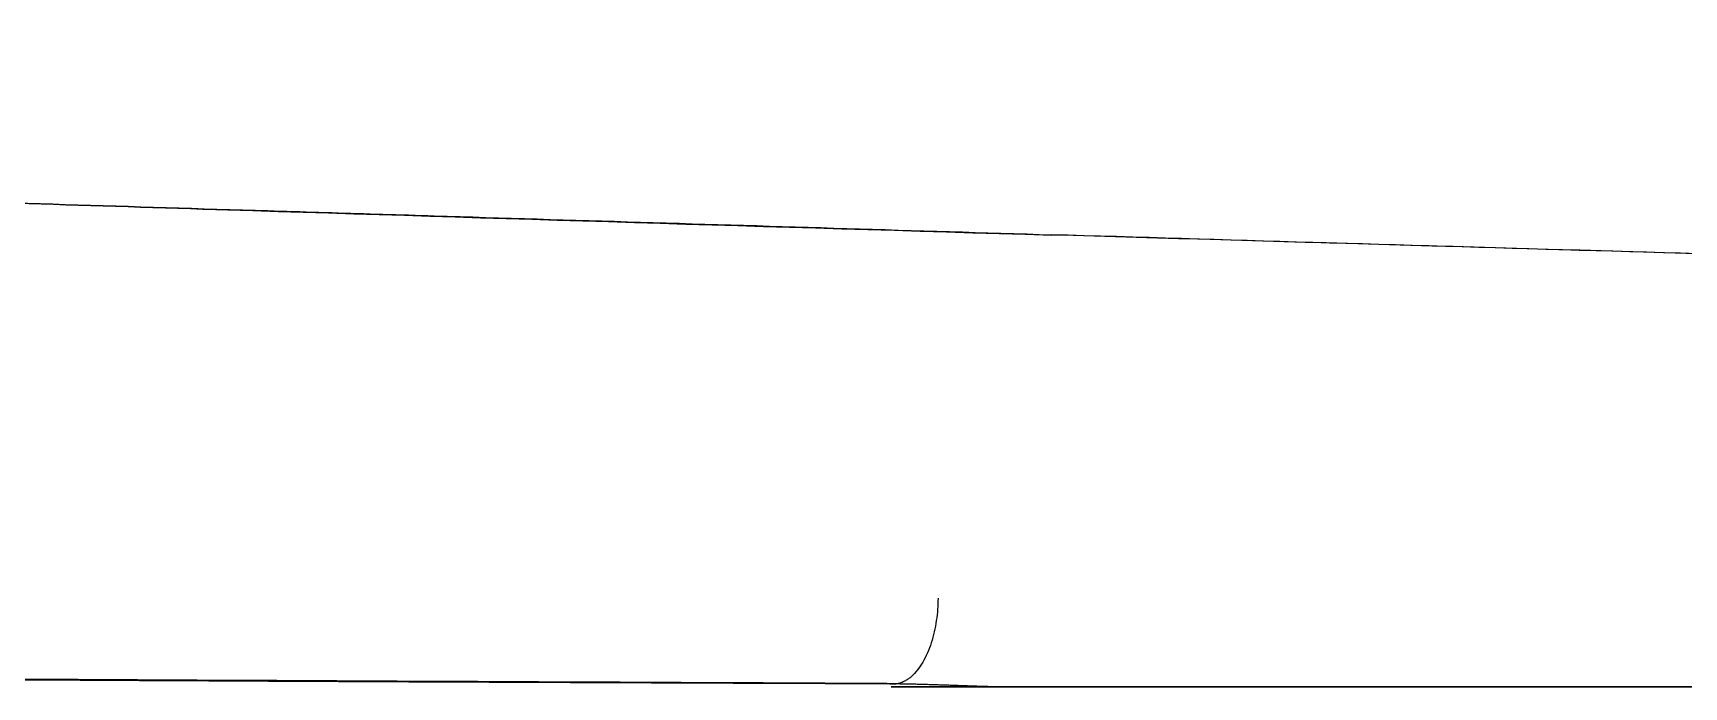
# Model space of a CAD drawing. Extents: x 86520 to 160660, y -2551 to 2752.
# Drawn here: x 89137.44 to 89146.88, y 1548.76 to 1552.49 of the extents above; entities that cross this region are included whole.
import ezdxf

# ---------------------------------------------------------------- set-up
doc = ezdxf.new("R2010")
doc.units = 0
doc.header["$LTSCALE"] = 10
doc.header["$MEASUREMENT"] = 0
doc.layers.add('1', color=7, linetype='CONTINUOUS')

msp = doc.modelspace()

# ---------------------------------------------------------------- linework, layer by layer
at = {"layer": '1', "color": 7, "linetype": 'CONTINUOUS'}
for points, degree, knots in [([(89113.1016, 1552.4932), (89113.9458, 1552.4451), (89115.2952, 1552.3729), (89117.0157, 1552.2888), (89117.7844, 1552.2527), (89118.3039, 1552.2286), (89118.5671, 1552.2166), (89120.9677, 1552.1084), (89123.334, 1552.0122), (89128.4734, 1551.8198), (89131.2067, 1551.7236), (89134.2782, 1551.6214), (89134.4595, 1551.6154), (89134.8233, 1551.6034), (89135.371, 1551.5853), (89136.6622, 1551.5432), (89139.2984, 1551.4591), (89141.6519, 1551.3869), (89143.2642, 1551.3388)], 3, [0, 0, 0, 0, 0.125, 0.1875, 0.21875, 0.21875, 0.25, 0.25, 0.5, 0.5, 0.75, 0.75, 0.765625, 0.765625, 0.78125, 0.8125, 0.875, 1, 1, 1, 1]), ([(89143.2642, 1551.3388), (89142.4858, 1551.3628), (89141.3056, 1551.3989), (89140.1267, 1551.435), (89139.5391, 1551.4531), (89139.3435, 1551.4591), (89138.9537, 1551.4711), (89137.9823, 1551.5012), (89137.0258, 1551.5312), (89135.8935, 1551.5673), (89135.5187, 1551.5793), (89134.7741, 1551.6034), (89134.0347, 1551.6274), (89133.3059, 1551.6515), (89132.5825, 1551.6755), (89132.2235, 1551.6876), (89131.1545, 1551.7236), (89129.0487, 1551.7958), (89127.0442, 1551.8679), (89124.4706, 1551.9641), (89122.6149, 1552.0363), (89120.8765, 1552.1084), (89119.7442, 1552.1565), (89119.1914, 1552.1805), (89118.1138, 1552.2286), (89117.589, 1552.2527), (89116.8234, 1552.2888), (89116.5718, 1552.3008), (89116.1999, 1552.3188), (89116.0768, 1552.3248), (89115.8326, 1552.3369), (89115.5903, 1552.3489), (89115.3514, 1552.3609), (89115.114, 1552.3729), (89114.9961, 1552.3789), (89114.7615, 1552.391), (89114.6448, 1552.397), (89114.4128, 1552.409), (89114.2975, 1552.415), (89114.125, 1552.424), (89114.0376, 1552.4285), (89113.9532, 1552.4331), (89113.8981, 1552.4361), (89113.8711, 1552.4376), (89113.7394, 1552.4451), (89113.62, 1552.4526), (89113.516, 1552.4601), (89113.4757, 1552.4631), (89113.4561, 1552.4646), (89113.3994, 1552.4691), (89113.3552, 1552.4729), (89113.3101, 1552.4766), (89113.2919, 1552.4781), (89113.2827, 1552.4789), (89113.255, 1552.4812), (89113.1989, 1552.4857), (89113.1411, 1552.4902), (89113.1016, 1552.4932)], 3, [0, 0, 0, 0, 0.0625, 0.09375, 0.09375, 0.109375, 0.109375, 0.125, 0.1875, 0.1875, 0.21875, 0.21875, 0.25, 0.28125, 0.28125, 0.3125, 0.3125, 0.375, 0.5, 0.5, 0.625, 0.6875, 0.6875, 0.75, 0.75, 0.8125, 0.8125, 0.84375, 0.84375, 0.859375, 0.859375, 0.875, 0.890625, 0.890625, 0.90625, 0.90625, 0.921875, 0.921875, 0.9375, 0.9375, 0.945313, 0.949219, 0.949219, 0.953125, 0.953125, 0.96875, 0.972656, 0.972656, 0.976563, 0.976563, 0.984375, 0.986328, 0.986328, 0.988281, 0.988281, 0.992188, 1, 1, 1, 1]), ([(89143.2642, 1551.3409), (89144.5499, 1551.3036), (89146.4784, 1551.2477), (89148.7477, 1551.1826), (89149.7264, 1551.1546), (89150.3805, 1551.136), (89150.7084, 1551.1267), (89153.6674, 1551.0429), (89156.3465, 1550.9684), (89160.4407, 1550.8566), (89161.8199, 1550.8194), (89164.6017, 1550.7449), (89166.0044, 1550.7077), (89170.2398, 1550.5959), (89173.0997, 1550.5214), (89175.9745, 1550.4469)], 3, [0, 0, 0, 0, 0.125, 0.1875, 0.21875, 0.21875, 0.25, 0.25, 0.5, 0.5, 0.625, 0.625, 0.75, 0.75, 1, 1, 1, 1]), ([(89175.9769, 1550.4469), (89174.827, 1550.4767), (89173.6822, 1550.5065), (89171.4051, 1550.5661), (89170.2694, 1550.5959), (89168.002, 1550.6555), (89166.8752, 1550.6853), (89163.5042, 1550.7747), (89161.2744, 1550.8343), (89156.8731, 1550.9535), (89154.6999, 1551.0131), (89151.4966, 1551.1025), (89150.4382, 1551.1323), (89148.3415, 1551.1919), (89147.3012, 1551.2217), (89145.2535, 1551.2813), (89144.2461, 1551.3112), (89143.2642, 1551.3409)], 3, [0, 0, 0, 0, 0.099998, 0.099998, 0.199998, 0.199998, 0.299998, 0.299998, 0.499999, 0.499999, 0.699999, 0.699999, 0.8, 0.8, 0.9, 0.9, 1, 1, 1, 1]), ([(89135.0412, 1548.8128), (89135.6265, 1548.8088), (89136.2172, 1548.8051), (89137.4094, 1548.7981), (89138.0106, 1548.7948), (89139.2241, 1548.7888), (89139.8363, 1548.786), (89140.7626, 1548.7821), (89141.0728, 1548.7809), (89141.6955, 1548.7785), (89142.0079, 1548.7774), (89142.3209, 1548.7763)], 3, [0, 0, 0, 0, 0.25, 0.25, 0.5, 0.5, 0.75, 0.75, 0.875, 0.875, 1, 1, 1, 1]), ([(89142.3209, 1548.7763), (89142.3263, 1548.7763), (89142.3371, 1548.7762), (89142.3533, 1548.7761), (89142.3697, 1548.7759), (89142.386, 1548.7758), (89142.4025, 1548.7755), (89142.419, 1548.7753), (89142.4356, 1548.775), (89142.4523, 1548.7747), (89142.469, 1548.7743), (89142.4858, 1548.7739), (89142.5027, 1548.7735), (89142.5196, 1548.7731), (89142.5366, 1548.7726), (89142.5536, 1548.7721), (89142.5708, 1548.7716), (89142.5879, 1548.7711), (89142.6052, 1548.7706), (89142.6225, 1548.77), (89142.6398, 1548.7694), (89142.6572, 1548.7688), (89142.6747, 1548.7682), (89142.6922, 1548.7676), (89142.7098, 1548.767), (89142.7274, 1548.7664), (89142.7451, 1548.7658), (89142.7628, 1548.7651), (89142.7806, 1548.7645), (89142.7984, 1548.7639), (89142.8162, 1548.7633), (89142.8341, 1548.7627), (89142.8521, 1548.7621), (89142.8701, 1548.7615), (89142.8881, 1548.761), (89142.9062, 1548.7604), (89142.9243, 1548.7599), (89142.9424, 1548.7594), (89142.9606, 1548.759), (89142.9787, 1548.7586), (89142.997, 1548.7582), (89143.0152, 1548.7579), (89143.0335, 1548.7576), (89143.0518, 1548.7573), (89143.0701, 1548.7571), (89143.0884, 1548.757), (89143.1068, 1548.7569), (89143.119, 1548.7569), (89143.1251, 1548.7568)], 3, [0, 0, 0, 0, 0.022408, 0.044728, 0.066963, 0.089118, 0.111198, 0.133207, 0.15515, 0.177031, 0.198854, 0.220624, 0.242345, 0.264021, 0.285658, 0.307258, 0.328826, 0.350366, 0.371882, 0.393378, 0.414858, 0.436326, 0.457784, 0.479238, 0.500689, 0.522142, 0.5436, 0.565066, 0.586544, 0.608035, 0.629543, 0.651071, 0.672621, 0.694197, 0.715799, 0.737431, 0.759095, 0.780792, 0.802525, 0.824296, 0.846106, 0.867958, 0.889851, 0.911788, 0.933771, 0.9558, 0.977876, 1, 1, 1, 1]), ([(89176.0624, 1548.7568), (89167.5632, 1548.7568), (89159.6746, 1548.7568), (89155.6967, 1548.7568), (89151.8998, 1548.7568), (89148.4669, 1548.7568), (89144.5244, 1548.7568)], 2, [0, 0, 0, 0.5, 0.5, 0.75, 0.75, 1, 1, 1]), ([(89144.5244, 1548.7568), (89145.4727, 1548.7568), (89146.4428, 1548.7568), (89148.3994, 1548.7568), (89149.3893, 1548.7568), (89151.3912, 1548.7568), (89152.403, 1548.7568), (89155.4696, 1548.7568), (89157.5557, 1548.7568), (89161.7936, 1548.7568), (89163.9454, 1548.7568), (89167.2083, 1548.7568), (89168.3016, 1548.7568), (89170.4984, 1548.7568), (89171.6017, 1548.7568), (89173.8196, 1548.7568), (89174.9372, 1548.7568), (89176.0624, 1548.7568)], 3, [0, 0, 0, 0, 0.1, 0.1, 0.2, 0.2, 0.3, 0.3, 0.5, 0.5, 0.7, 0.7, 0.8, 0.8, 0.9, 0.9, 1, 1, 1, 1])]:
    msp.add_open_spline(points, degree=degree, knots=knots, dxfattribs=at)
msp.add_rational_spline([(89142.6134, 1549.2634), (89142.6068, 1548.7036), (89142.3209, 1548.7763)], [1, 0.66612403112, 1], degree=2, dxfattribs=at)
for points, degree in [([(89142.3209, 1548.7763), (89139.8018, 1548.788), (89137.3629, 1548.8), (89135.0412, 1548.8128)], 3), ([(89142.3452, 1548.7568), (89142.6064, 1548.7568), (89142.8676, 1548.7568), (89143.1288, 1548.7568)], 3), ([(89143.1288, 1548.7568), (89142.3452, 1548.7568)], 1), ([(89143.1263, 1548.7568), (89143.5918, 1548.7568), (89144.0586, 1548.7568), (89144.525, 1548.7568)], 3), ([(89144.525, 1548.7568), (89143.1269, 1548.7568)], 1), ([(89144.6286, 1548.7568), (89144.6286, 1548.7568), (89143.9443, 1548.7568), (89143.1269, 1548.7568)], 3)]:
    msp.add_open_spline(points, degree=degree, dxfattribs=at)

doc.saveas('drawing.dxf')
